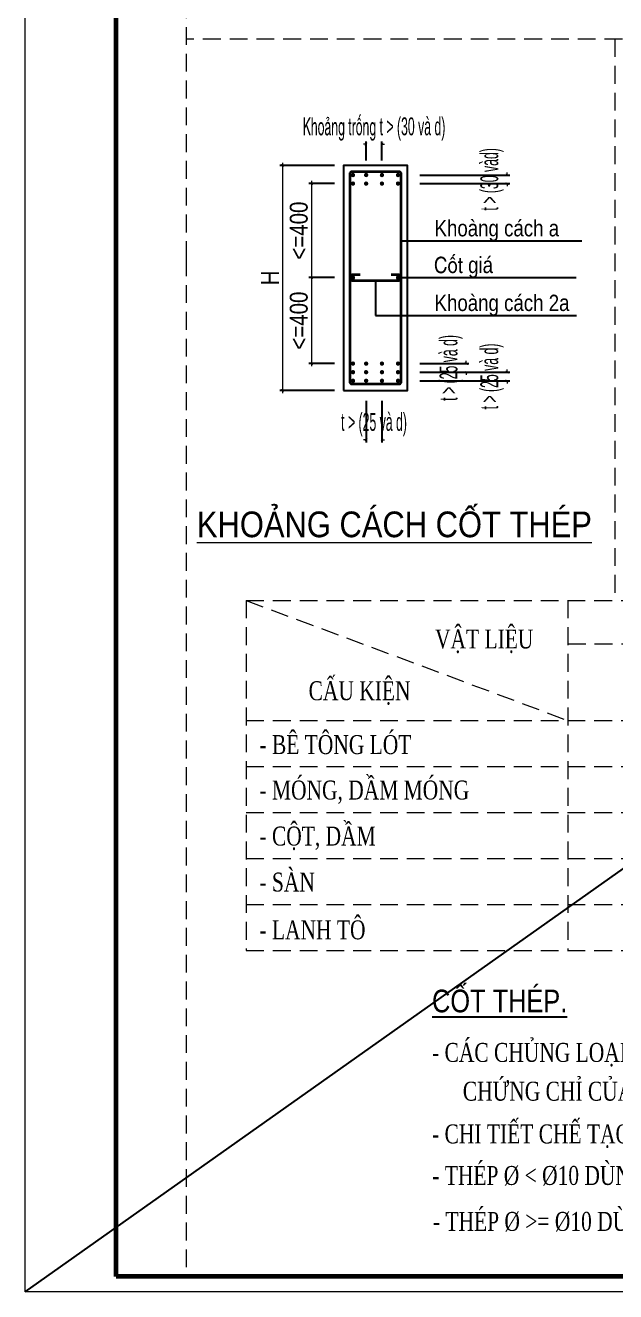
# Model space of a CAD drawing. Header units: millimetres. Extents: x 105214 to 359741, y -482084 to -322745.
# Drawn here: x 235841 to 252376, y -385651 to -350195 of the extents above; entities that cross this region are included whole.
import ezdxf
from ezdxf.enums import TextEntityAlignment as Align

# ---------------------------------------------------------------- set-up
doc = ezdxf.new("R2010")
doc.units = ezdxf.units.MM
doc.header["$LTSCALE"] = 20
doc.header["$MEASUREMENT"] = 0
doc.header["$PDMODE"] = 32
doc.linetypes.add('HIDDEN', pattern=[0.375, 0.25, -0.125])
doc.layers.get('Defpoints').update_dxf_attribs({"color": 1})
for name, color, linetype, lineweight in [('EG Dim', 8, 'Continuous', 15), ('EG Net dam2', 6, 'Continuous', 35), ('EG Net thay', 7, 'Continuous', 25), ('EG Text2', 7, 'Continuous', 18), ('ISO', 153, 'Continuous', 13), ('LC MANH DUT', 35, 'HIDDEN', 5), ('LC Net thay', 7, 'Continuous', 25), ('LC Text1', 3, 'Continuous', 20), ('LC Text2', 7, 'Continuous', 25), ('Steel', 4, 'Continuous', 0), ('TEXT2', 7, 'Continuous', 18)]:
    doc.layers.add(name, color=color, linetype=linetype, lineweight=lineweight)
doc.layers.add('KCS_Plotter', color=11, linetype='Continuous', plot=False)
doc.layers.add('Khungten_LCDI', color=7, linetype='Continuous')
doc.styles.add('EG 1', font='VHAVANB.TTF')
doc.styles.add('HELVECONDENSE', font='VHELVCN.TTF')
doc.styles.add('Khungten', font='VHAVAN.TTF', dxfattribs={"width": 0.9, "height": 5000})
doc.styles.add('KICH THUOC', font='VHELVCN.TTF')
doc.styles.add('LC 1', font='VHAVANB.TTF')
doc.styles.add('T2', font='VHARIAL.TTF', dxfattribs={"width": 0.8})
doc.styles.add('Title', font='VHBLACK.TTF', dxfattribs={"width": 0.8})
doc.styles.add('vntimeh.shx', font='vntimeh.shx', dxfattribs={"width": 0.75})
doc.dimstyles.new('25vu', dxfattribs={"dimtxt": 2.5, "dimasz": 2, "dimexe": 1, "dimexo": 1, "dimgap": 0.65, "dimtad": 1, "dimdec": 0, "dimlfac": 25, "dimdsep": 46, "dimtxsty": 'Standard', "dimblk1": 'ARCHTICK', "dimblk2": 'ARCHTICK', "dimsah": 1, "dimcen": 2, "dimdle": 1, "dimclrd": 256, "dimclre": 256, "dimclrt": 3, "dimadec": 0, "dimazin": 0, "dimtfac": 1, "dimtdec": 0, "dimtix": 1, "dimtmove": 2, "dimatfit": 3, "dimfxl": 1, "dimtolj": 1, "dimtzin": 0, "dimlwe": -1, "dimarcsym": 0})
doc.dimstyles.new('TV 25', dxfattribs={"dimscale": 0, "dimtxt": 160, "dimasz": 75, "dimexe": 75, "dimexo": 75, "dimgap": 30, "dimtad": 1, "dimdec": 0, "dimlfac": 0.25, "dimzin": 0, "dimdsep": 46, "dimtxsty": 'KICH THUOC', "dimblk": 'ARCHTICK', "dimcen": 0.09, "dimdle": 75, "dimclrd": 256, "dimclre": 256, "dimclrt": 256, "dimadec": 0, "dimazin": 0, "dimtfac": 1, "dimtdec": 0, "dimtix": 1, "dimtofl": 0, "dimtmove": 2, "dimatfit": 3, "dimfxl": 1, "dimtolj": 1, "dimtzin": 0, "dimlwd": -1, "dimarcsym": 0})

# ---------------------------------------------------------------- blocks, each defined once
blk = doc.blocks.new('_ArchTick')
at = {"color": 0, "linetype": 'ByBlock', "const_width": 0.15}
blk.add_lwpolyline([(-0.5, -0.5), (0.5, 0.5)], dxfattribs=at)
blk = doc.blocks.new('*D72')
at = {"layer": 'Defpoints', "color": 0, "ltscale": 200, "transparency": 16777216}
for p in [(245830, -353522), (245386, -354050), (245830, -354050)]:
    blk.add_point(p, dxfattribs=at)
at = {"layer": 'EG Dim', "lineweight": -2, "ltscale": 200, "transparency": 16777216}
for p, q in [((245386, -353975), (245386, -353447)), ((245830, -353975), (245830, -353447))]:
    blk.add_line(p, q, dxfattribs=at)
at = {"layer": 'EG Dim', "ltscale": 200, "transparency": 16777216}
for p, q in [((245386, -353522), (245311, -353522)), ((245830, -353522), (245905, -353522))]:
    blk.add_line(p, q, dxfattribs=at)
at = {"layer": 'EG Dim', "ltscale": 200, "transparency": 16777216, "xscale": 75, "yscale": 75, "zscale": 75}
blk.add_blockref('_ArchTick', (245386, -353522), dxfattribs=at)
at = {"layer": 'EG Dim', "ltscale": 200, "transparency": 16777216, "xscale": 75, "yscale": 75, "zscale": 75, "rotation": 180}
blk.add_blockref('_ArchTick', (245830, -353522), dxfattribs=at)
at = {"layer": 'EG Dim', "ltscale": 200, "transparency": 16777216, "insert": (245608, -353100), "char_height": 500, "attachment_point": 5, "style": 'KICH THUOC'}
blk.add_mtext('\\A1;{\\W0.6;Khoaûng troáng t > (30 vaø d)}', dxfattribs=at)
blk = doc.blocks.new('*D73')
at = {"layer": 'Defpoints', "color": 0, "ltscale": 200, "transparency": 16777216}
for p in [(246815, -354387), (246815, -354627), (249334, -354627)]:
    blk.add_point(p, dxfattribs=at)
at = {"layer": 'EG Dim', "lineweight": -2, "ltscale": 200, "transparency": 16777216}
for p, q in [((246890, -354387), (249409, -354387)), ((246890, -354627), (249409, -354627))]:
    blk.add_line(p, q, dxfattribs=at)
at = {"layer": 'EG Dim', "ltscale": 200, "transparency": 16777216}
for p, q in [((249334, -354387), (249334, -354312)), ((249334, -354627), (249334, -354702))]:
    blk.add_line(p, q, dxfattribs=at)
at = {"layer": 'EG Dim', "ltscale": 200, "transparency": 16777216, "xscale": 75, "yscale": 75, "zscale": 75}
for p, rotation in [((249334, -354387), 270), ((249334, -354627), 90)]:
    blk.add_blockref('_ArchTick', p, dxfattribs=dict(at, rotation=rotation))
at = {"layer": 'EG Dim', "ltscale": 200, "transparency": 16777216, "insert": (248912, -354507), "char_height": 500, "attachment_point": 5, "rotation": 90, "style": 'KICH THUOC'}
blk.add_mtext('\\A1;{\\W0.6;t > (30 vaød)}', dxfattribs=at)
blk = doc.blocks.new('*D74')
at = {"layer": 'Defpoints', "color": 0, "ltscale": 200, "transparency": 16777216}
for p in [(246815, -359667), (246815, -359907), (248190, -359907)]:
    blk.add_point(p, dxfattribs=at)
at = {"layer": 'EG Dim', "lineweight": -2, "ltscale": 200, "transparency": 16777216}
for p, q in [((246890, -359667), (248265, -359667)), ((246890, -359907), (248265, -359907))]:
    blk.add_line(p, q, dxfattribs=at)
at = {"layer": 'EG Dim', "ltscale": 200, "transparency": 16777216}
for p, q in [((248190, -359667), (248190, -359592)), ((248190, -359907), (248190, -359982))]:
    blk.add_line(p, q, dxfattribs=at)
at = {"layer": 'EG Dim', "ltscale": 200, "transparency": 16777216, "xscale": 75, "yscale": 75, "zscale": 75}
for p, rotation in [((248190, -359667), 270), ((248190, -359907), 90)]:
    blk.add_blockref('_ArchTick', p, dxfattribs=dict(at, rotation=rotation))
at = {"layer": 'EG Dim', "ltscale": 200, "transparency": 16777216, "insert": (247768, -359787), "char_height": 500, "attachment_point": 5, "rotation": 90, "style": 'KICH THUOC'}
blk.add_mtext('\\A1;{\\W0.6;t > (25 vaø d)}', dxfattribs=at)
blk = doc.blocks.new('*D75')
at = {"layer": 'Defpoints', "color": 0, "ltscale": 200, "transparency": 16777216}
for p in [(246815, -359907), (246815, -360147), (249333, -360147)]:
    blk.add_point(p, dxfattribs=at)
at = {"layer": 'EG Dim', "ltscale": 200, "transparency": 16777216}
for p, q in [((249333, -359907), (249333, -359832)), ((249333, -360147), (249333, -360222))]:
    blk.add_line(p, q, dxfattribs=at)
at = {"layer": 'EG Dim', "lineweight": -2, "ltscale": 200, "transparency": 16777216}
for p, q in [((246890, -359907), (249408, -359907)), ((246890, -360147), (249408, -360147))]:
    blk.add_line(p, q, dxfattribs=at)
at = {"layer": 'EG Dim', "ltscale": 200, "transparency": 16777216, "xscale": 75, "yscale": 75, "zscale": 75}
for p, rotation in [((249333, -359907), 270), ((249333, -360147), 90)]:
    blk.add_blockref('_ArchTick', p, dxfattribs=dict(at, rotation=rotation))
at = {"layer": 'EG Dim', "ltscale": 200, "transparency": 16777216, "insert": (248911, -360027), "char_height": 500, "attachment_point": 5, "rotation": 90, "style": 'KICH THUOC'}
blk.add_mtext('\\A1;{\\W0.6;t > (25 vaø d)}', dxfattribs=at)
blk = doc.blocks.new('*D76')
at = {"layer": 'Defpoints', "color": 0, "ltscale": 200, "transparency": 16777216}
for p in [(245386, -360631), (245830, -360631), (245830, -361796)]:
    blk.add_point(p, dxfattribs=at)
at = {"layer": 'EG Dim', "lineweight": -2, "ltscale": 200, "transparency": 16777216}
for p, q in [((245386, -360706), (245386, -361871)), ((245830, -360706), (245830, -361871))]:
    blk.add_line(p, q, dxfattribs=at)
at = {"layer": 'EG Dim', "ltscale": 200, "transparency": 16777216}
for p, q in [((245386, -361796), (245311, -361796)), ((245830, -361796), (245905, -361796))]:
    blk.add_line(p, q, dxfattribs=at)
at = {"layer": 'EG Dim', "ltscale": 200, "transparency": 16777216, "xscale": 75, "yscale": 75, "zscale": 75}
blk.add_blockref('_ArchTick', (245386, -361796), dxfattribs=at)
at = {"layer": 'EG Dim', "ltscale": 200, "transparency": 16777216, "xscale": 75, "yscale": 75, "zscale": 75, "rotation": 180}
blk.add_blockref('_ArchTick', (245830, -361796), dxfattribs=at)
at = {"layer": 'EG Dim', "ltscale": 200, "transparency": 16777216, "insert": (245608, -361374), "char_height": 500, "attachment_point": 5, "style": 'KICH THUOC'}
blk.add_mtext('\\A1;{\\W0.6;t > (25 vaø d)}', dxfattribs=at)
blk = doc.blocks.new('*D77')
at = {"layer": 'Defpoints', "color": 0, "ltscale": 200, "transparency": 16777216}
for p in [(244572, -354117), (243044, -360417), (244572, -360417)]:
    blk.add_point(p, dxfattribs=at)
at = {"layer": 'EG Dim', "lineweight": -2, "ltscale": 200, "transparency": 16777216}
for p, q in [((244497, -354117), (242969, -354117)), ((244497, -360417), (242969, -360417))]:
    blk.add_line(p, q, dxfattribs=at)
at = {"layer": 'EG Dim', "ltscale": 200, "transparency": 16777216}
blk.add_line((243044, -354042), (243044, -360492), dxfattribs=at)
at = {"layer": 'EG Dim', "ltscale": 200, "transparency": 16777216, "xscale": 75, "yscale": 75, "zscale": 75}
for p, rotation in [((243044, -354117), 90), ((243044, -360417), 270)]:
    blk.add_blockref('_ArchTick', p, dxfattribs=dict(at, rotation=rotation))
at = {"layer": 'EG Dim', "ltscale": 200, "transparency": 16777216, "insert": (242694, -357267), "char_height": 500, "attachment_point": 5, "rotation": 90, "style": 'KICH THUOC'}
blk.add_mtext('\\A1;H', dxfattribs=at)
blk = doc.blocks.new('*D78')
at = {"layer": 'Defpoints', "color": 0, "ltscale": 200, "transparency": 16777216}
for p in [(244572, -354627), (243857, -357260), (244572, -357260)]:
    blk.add_point(p, dxfattribs=at)
at = {"layer": 'EG Dim', "ltscale": 200, "transparency": 16777216}
blk.add_line((243857, -354552), (243857, -357335), dxfattribs=at)
at = {"layer": 'EG Dim', "lineweight": -2, "ltscale": 200, "transparency": 16777216}
for p, q in [((244497, -354627), (243782, -354627)), ((244497, -357260), (243782, -357260))]:
    blk.add_line(p, q, dxfattribs=at)
at = {"layer": 'EG Dim', "ltscale": 200, "transparency": 16777216, "xscale": 75, "yscale": 75, "zscale": 75}
for p, rotation in [((243857, -354627), 90), ((243857, -357260), 270)]:
    blk.add_blockref('_ArchTick', p, dxfattribs=dict(at, rotation=rotation))
at = {"layer": 'EG Dim', "ltscale": 200, "transparency": 16777216, "insert": (243502, -355943), "char_height": 500, "attachment_point": 5, "rotation": 90, "style": 'KICH THUOC'}
blk.add_mtext('\\A1;<=400', dxfattribs=at)
blk = doc.blocks.new('*D79')
at = {"layer": 'Defpoints', "color": 0, "ltscale": 200, "transparency": 16777216}
for p in [(244572, -357260), (243857, -359667), (244572, -359667)]:
    blk.add_point(p, dxfattribs=at)
at = {"layer": 'EG Dim', "lineweight": -2, "ltscale": 200, "transparency": 16777216}
for p, q in [((244497, -357260), (243782, -357260)), ((244497, -359667), (243782, -359667))]:
    blk.add_line(p, q, dxfattribs=at)
at = {"layer": 'EG Dim', "ltscale": 200, "transparency": 16777216}
blk.add_line((243857, -357185), (243857, -359742), dxfattribs=at)
at = {"layer": 'EG Dim', "ltscale": 200, "transparency": 16777216, "xscale": 75, "yscale": 75, "zscale": 75}
for p, rotation in [((243857, -357260), 90), ((243857, -359667), 270)]:
    blk.add_blockref('_ArchTick', p, dxfattribs=dict(at, rotation=rotation))
at = {"layer": 'EG Dim', "ltscale": 200, "transparency": 16777216, "insert": (243502, -358463), "char_height": 500, "attachment_point": 5, "rotation": 90, "style": 'KICH THUOC'}
blk.add_mtext('\\A1;<=400', dxfattribs=at)
blk = doc.blocks.new('TIEUDE2')
at = {"layer": 'LC Text2', "color": 7, "style": 'LC 1'}
blk.add_attdef('%%UTIªU§Ò', text='', height=3.5, dxfattribs=at).set_placement((0, 0), align=Align.BOTTOM_CENTER)
blk.add_attdef('TL', text='', height=2.2, dxfattribs=at).set_placement((0, -1.8), align=Align.TOP_CENTER)
blk = doc.blocks.new('lcdi fix')
at = {"layer": 'Defpoints', "lineweight": 0}
blk.add_lwpolyline([(-1200, -14850), (-1200, 14850), (40800, 14850), (40800, -14850)], close=True, dxfattribs=at)
at = {"layer": 'Khungten_LCDI', "color": 5, "lineweight": 60}
blk.add_lwpolyline([(0, -14650), (0, 14650), (40600, 14650), (40600, -14650)], close=True, dxfattribs=at)
at = {"color": 7, "style": 'Khungten', "width": 0.8}
for tag, p in [('REVISION', (39499, -10746)), ('NGAYHT', (39546, -11609))]:
    blk.add_attdef(tag, text='', height=200, dxfattribs=at).set_placement(p, align=Align.CENTER)
at = {"layer": 'LC Text1', "style": 'Title', "width": 1.485915}
for tag, p, p2 in [('TENBANVE1', (36913, -8886), (40339, -8886)), ('TENBANVE2', (36913, -9562), (40339, -9562))]:
    blk.add_attdef(tag, text='', height=250, dxfattribs=at).set_placement(p, p2, align=Align.FIT)
at = {"layer": 'LC Text1', "style": 'Title', "width": 0.7}
blk.add_attdef('SOBANVE', text='', height=250, dxfattribs=at).set_placement((39562, -13896), align=Align.CENTER)

msp = doc.modelspace()

# ---------------------------------------------------------------- linework, layer by layer
at = {"layer": 'EG Net dam2', "elevation": 0}
msp.add_lwpolyline([(244988.6, -360236.8), (246308.6, -360236.8, 0.4142136), (246368.6, -360176.8), (246368.6, -354356.8, 0.4142136), (246308.6, -354296.8), (244988.6, -354296.8, 0.4142136), (244928.6, -354356.8), (244928.6, -360176.8, 0.4142136)], format="xyb", close=True, dxfattribs=at)
msp.add_lwpolyline([(245222.9, -357176.6), (245018.6, -357176.6, 1), (245018.6, -357342.7), (246278.6, -357342.7, 1), (246278.6, -357176.6), (246085.9, -357176.6)], format="xyb", dxfattribs=at)
at = {"layer": 'EG Net thay', "elevation": 0}
msp.add_lwpolyline([(244748.6, -360416.8), (246548.6, -360416.8), (246548.6, -354116.8), (244748.6, -354116.8)], close=True, dxfattribs=at)
at = {"layer": 'KCS_Plotter'}
msp.add_line((235840.7, -385651), (324798.2, -322745.4), dxfattribs=at)
at = {"layer": 'LC MANH DUT', "lineweight": 0, "ltscale": 100}
for p, q in [((285564.4, -350580.8), (240344.4, -350580.8)), ((252348.6, -350580.8), (252348.6, -366297, 0)), ((240344.4, -356718.4), (240344.4, -385227.4)), ((242025.6, -366297, 0), (273612.2, -366297, 0)), ((242025.6, -366297, 0), (251036.4, -369658.8, 0)), ((242025.6, -366297, 0), (242025.6, -376099.5, 0)), ((251036.4, -366297, 0), (251036.4, -376099.5, 0)), ((251036.4, -367509.4, 0), (273612.2, -367509.4, 0)), ((242025.6, -369658.8, 0), (273612.2, -369658.8, 0)), ((242025.6, -370947, 0), (273612.2, -370947, 0)), ((242025.6, -370947, 0), (273612.2, -370947, 0)), ((242025.6, -372235.1, 0), (273612.2, -372235.1, 0)), ((242025.6, -373523.2, 0), (273612.2, -373523.2, 0)), ((242025.6, -373523.2, 0), (273612.2, -373523.2, 0)), ((242025.6, -374811.4, 0), (273612.2, -374811.4, 0)), ((242025.6, -376099.5, 0), (273612.2, -376099.5, 0)), ((242025.6, -376099.5, 0), (273612.2, -376099.5, 0))]:
    msp.add_line(p, q, dxfattribs=at)
msp.add_lwpolyline([(240344.4, -326242.4), (240344.4, -356718.4)], dxfattribs=at)
at = {"layer": 'Steel', "const_width": 60, "elevation": 0}
for points in [[(244988.6, -354386.8, 1), (245048.6, -354386.8, 1)], [(245356.4, -354386.8, 1), (245416.4, -354386.8, 1)], [(245799.8, -354386.8, 1), (245859.8, -354386.8, 1)], [(246308.6, -354386.8, -1), (246248.6, -354386.8, -1)], [(244988.6, -354626.8, 1), (245048.6, -354626.8, 1)], [(245356.4, -354626.8, 1), (245416.4, -354626.8, 1)], [(245799.8, -354626.8, 1), (245859.8, -354626.8, 1)], [(246308.6, -354626.8, -1), (246248.6, -354626.8, -1)], [(244988.6, -357259.7, -1), (245048.6, -357259.7, -1)], [(246308.6, -357259.7, 1), (246248.6, -357259.7, 1)], [(244988.6, -359666.8, -1), (245048.6, -359666.8, -1)], [(244988.6, -359906.8, -1), (245048.6, -359906.8, -1)], [(245356.4, -359666.8, -1), (245416.4, -359666.8, -1)], [(245356.4, -359906.8, -1), (245416.4, -359906.8, -1)], [(245799.8, -359666.8, -1), (245859.8, -359666.8, -1)], [(245799.8, -359906.8, -1), (245859.8, -359906.8, -1)], [(246308.6, -359666.8, 1), (246248.6, -359666.8, 1)], [(246308.6, -359906.8, 1), (246248.6, -359906.8, 1)], [(244988.6, -360146.8, -1), (245048.6, -360146.8, -1)], [(245356.4, -360146.8, -1), (245416.4, -360146.8, -1)], [(245799.8, -360146.8, -1), (245859.8, -360146.8, -1)], [(246308.6, -360146.8, 1), (246248.6, -360146.8, 1)]]:
    msp.add_lwpolyline(points, format="xyb", close=True, dxfattribs=at)

# ---------------------------------------------------------------- block references
at = {"layer": 'EG Text2'}
ref = msp.add_blockref('TIEUDE2', (246178.5, -364743, 0), dxfattribs=dict(at, xscale=211.8034286395996, yscale=211.8034286395996, zscale=211.8034286395996))
ref.add_attrib('%%UTIªU§Ò', '%%ukho¶ng c¸ch cèt thÐp', dxfattribs={"layer": 'TEXT2', "color": 7, "height": 719.316, "style": 'EG 1', "width": 0.9}).set_placement((246178.5, -364743, 0), align=Align.BOTTOM_CENTER)
at = {"layer": 'LC Net thay', "xscale": 2.118034286392266, "yscale": 2.118034286392266, "zscale": 2.118034286392266}
msp.add_blockref('lcdi fix', (238382.4, -354198.2), dxfattribs=at)

# ---------------------------------------------------------------- texts
at = {"layer": 'EG Text2', "color": 7, "lineweight": 0, "style": 'HELVECONDENSE'}
for s, height, p in [('Khoaøng caùch a', 456.489, (247302, -356103.2, 0)), ('Coát giaù', 456.49, (247286.8, -357132.5, 0)), ('Khoaøng caùch 2a', 456.489, (247302, -358193.6, 0))]:
    msp.add_text(s, height=height, dxfattribs=at).set_placement(p)
at = {"layer": 'LC Text1', "style": 'vntimeh.shx', "width": 0.75}
for s, p in [('vËt liÖu', (247316.3, -367642.4, 0)), ('cÊu kiÖn', (243774.8, -369090.1, 0)), ('- thÐp %%C < %%C10 dïng thÐp trßn tr¬n cb-240t, rS= 210 mpA', (247239.2, -382662.3, 0)), ('- thÐp %%C >= %%C10 dïng thÐp trßn voÆn xo¾n cb-300v, rS=260mpA', (247257.2, -383948.5, 0))]:
    msp.add_text(s, height=530.41, dxfattribs=at).set_placement(p)
for s, height, p in [('- bª t«ng lãt ', 530.41, (242398.4, -370333.4, 0)), ('- mãng, dÇm mãng', 530.41, (242398.4, -371605.8, 0)), ('- cét, dÇm', 530.41, (242398.4, -372894, 0)), ('- sµn', 530.41, (242398.4, -374182.1, 0)), ('- lanh t«', 530.41, (242398.4, -375519.9, 0)), ('- c¸c chñng lo¹i thÐp sö dông cho c«ng tr×nh ph¶i ®¹t c¸c yªu cÇu kÜ thuËt cña b¶n vÏ thiÕt kÕ vµ ph¶i cã', 530.4102, (247232.4, -378952, 0)), ('chøng chØ cña nhµ s¶n xuÊt', 530.41, (248094.1, -380038.2, 0)), ('- chi tiÕt chÕ t¹o vµ l¾p ®Æt cèt thÐp ph¶i phï hîp víi b¶n vÏ thiÕt kÕ', 530.41, (247232.4, -381234, 0))]:
    msp.add_text(s, height=height, dxfattribs=at).set_placement(p, align=Align.MIDDLE_LEFT)
at = {"layer": 'LC Text2', "style": 'T2', "width": 0.8}
msp.add_text('%%Ucèt thÐp.', height=635.41, dxfattribs=at).set_placement((247232.4, -377830.2, 0))

# ---------------------------------------------------------------- dimensions: what is measured, and where the dimension line sits
at = {"layer": 'EG Dim', "ltscale": 200}
for base, p1, p2, text, picture, middle in [((245829.8, -353522.4, 0), (245386.4, -354050, 0), (245829.8, -354050, 0), '{\\W0.6;Khoaûng troáng t > (30 vaø d)}', '*D72', (245608.1, -353100.4, 0)), ((245829.8, -361795.6, 0), (245386.4, -360630.8, 0), (245829.8, -360630.8, 0), '{\\W0.6;t > (25 vaø d)}', '*D76', (245608.1, -361373.6, 0))]:
    dim = msp.add_linear_dim(base=base, p1=p1, p2=p2, text=text, dimstyle='TV 25', override={"dimscale": 1, "dimtxt": 500, "dimgap": 100}, dxfattribs=at)
    dim.commit()
    dim.dimension.update_dxf_attribs({"geometry": picture, "text_midpoint": middle})
for base, p1, p2, text, picture, middle in [((249333.8, -354626.8, 0), (246814.6, -354386.8, 0), (246814.6, -354626.8, 0), '{\\W0.6;t > (30 vaød)}', '*D73', (248911.8, -354506.8, 0)), ((243043.9, -360416.8, 0), (244572.2, -354116.8, 0), (244572.2, -360416.8, 0), 'H', '*D77', (242693.9, -357266.8, 0)), ((243857.2, -357259.7, 0), (244572.2, -354626.8, 0), (244572.2, -357259.7, 0), '<=400', '*D78', (243501.9, -355943.2, 0)), ((243857.2, -359666.8, 0), (244572.2, -357259.7, 0), (244572.2, -359666.8, 0), '<=400', '*D79', (243501.9, -358463.2, 0)), ((248190.4, -359906.8, 0), (246814.6, -359666.8, 0), (246814.6, -359906.8, 0), '{\\W0.6;t > (25 vaø d)}', '*D74', (247768.4, -359786.8, 0)), ((249332.9, -360146.8, 0), (246814.6, -359906.8, 0), (246814.6, -360146.8, 0), '{\\W0.6;t > (25 vaø d)}', '*D75', (248910.9, -360026.8, 0))]:
    dim = msp.add_linear_dim(base=base, p1=p1, p2=p2, angle=90, text=text, dimstyle='TV 25', override={"dimscale": 1, "dimtxt": 500, "dimgap": 100}, dxfattribs=at)
    dim.commit()
    dim.dimension.update_dxf_attribs({"geometry": picture, "text_midpoint": middle})

# ---------------------------------------------------------------- leaders
at = {"layer": 'ISO', "ltscale": 2}
for points in [[(246368.6, -356230.3, 0), (251428, -356230.3, 0)], [(245648.6, -357342.7, 0), (245648.6, -358320.8, 0), (251280.9, -358320.8, 0)], [(246278.6, -357259.7, 0), (251265.7, -357259.7, 0)]]:
    msp.add_leader(points, dimstyle='25vu', override={"dimgap": 0.65, "dimtad": 0, "dimtxsty": 'HELVECONDENSE'}, dxfattribs=at)

doc.saveas('drawing.dxf')
